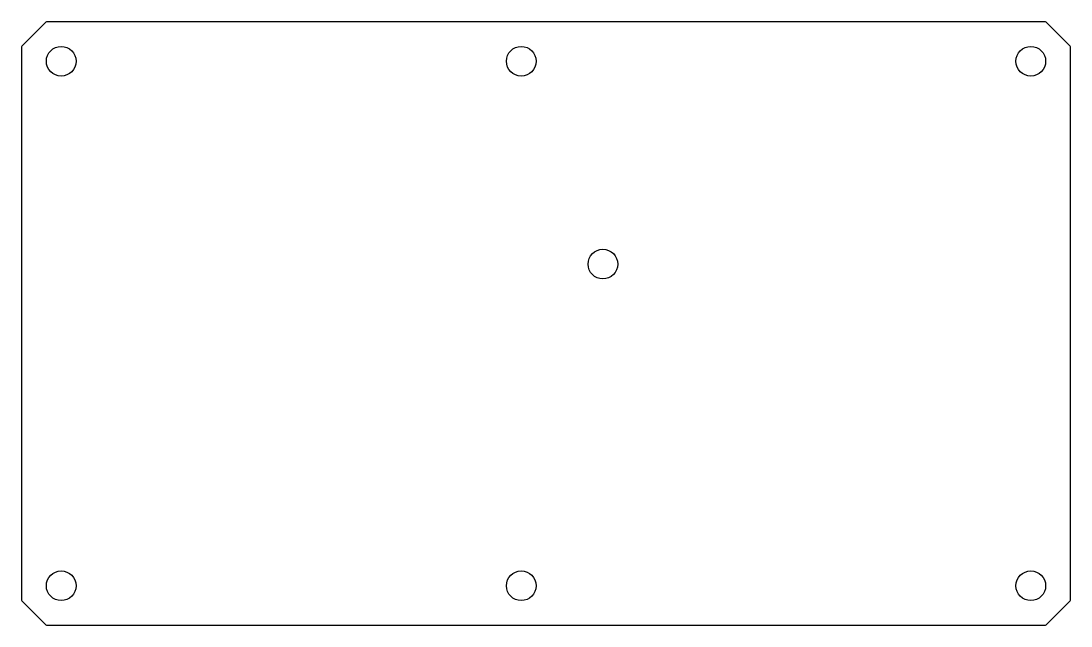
# Model space of a CAD drawing. Header units: millimetres. Extents: x 39 to 251, y -151 to -29.
import ezdxf

# ---------------------------------------------------------------- set-up
doc = ezdxf.new("R2010")
doc.units = ezdxf.units.MM
doc.layers.add('BoardOutline', color=7, linetype='Continuous', true_color=0xff00ff)

msp = doc.modelspace()

# ---------------------------------------------------------------- linework, layer by layer
at = {"layer": 'BoardOutline', "const_width": 0.254}
for points in [[(39, -34), (44, -29)], [(44, -29), (246, -29)], [(246, -29), (251, -34)], [(39, -146), (39, -34)], [(251, -34), (251, -146)], [(39, -146), (44, -151)], [(246, -151), (251, -146)], [(246, -151), (44, -151)]]:
    msp.add_lwpolyline(points, dxfattribs=at)
at = {"layer": 'BoardOutline'}
for centre in [(47, -37), (140, -37), (243, -37), (156.5, -78), (47, -143), (140, -143), (243, -143)]:
    msp.add_circle(centre, 3, dxfattribs=at)

doc.saveas('drawing.dxf')
